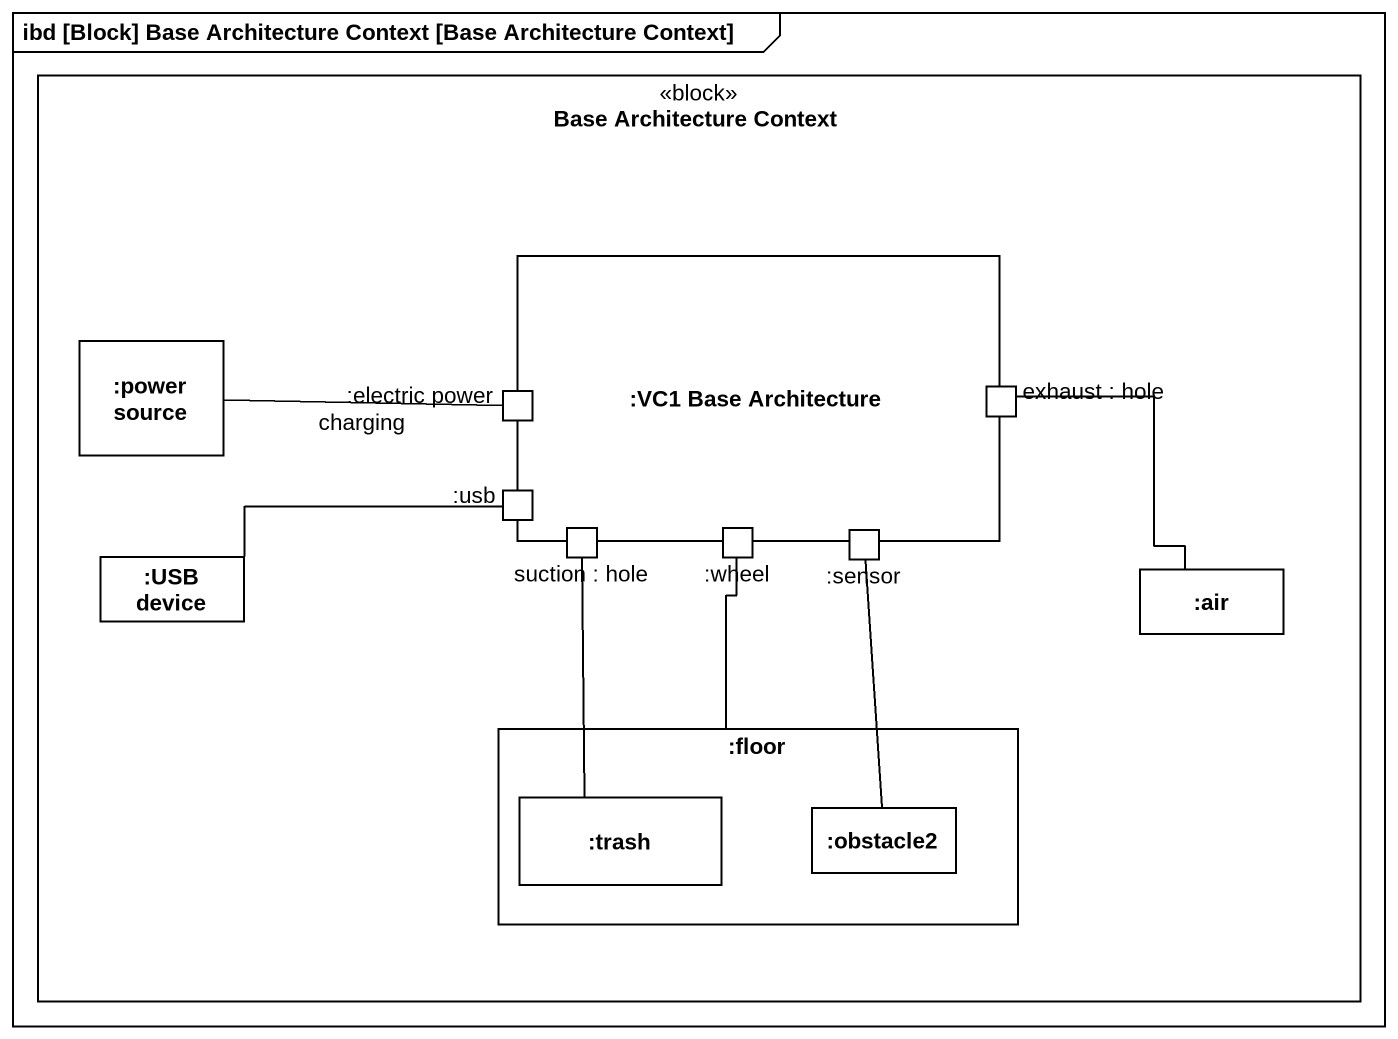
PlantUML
@startuml
mainframe ibd [Block] Base Architecture Context [Base Architecture Context]
rectangle "Base Architecture Context" as Base_Architecture_Context <<block>> {
  rectangle ":VC1 Base Architecture" as VC1_Base_Architecture {
    port ":electric power" as electric_power
    port "exhaust : hole" as exhaust
    port ":usb" as usb
    port "suction : hole" as suction
    port ":wheel" as wheel
    port ":sensor" as sensor
  }
  rectangle ":power source" as power_source
  rectangle ":USB device" as USB_device
  rectangle ":air" as air
  rectangle ":floor" as floor {
    rectangle ":trash" as trash
    rectangle ":obstacle2" as obstacle2
  }
}
power_source -right- electric_power : charging
exhaust -- air
sensor -- obstacle2
USB_device -right- usb
floor -up- wheel
trash -up- suction
@enduml
